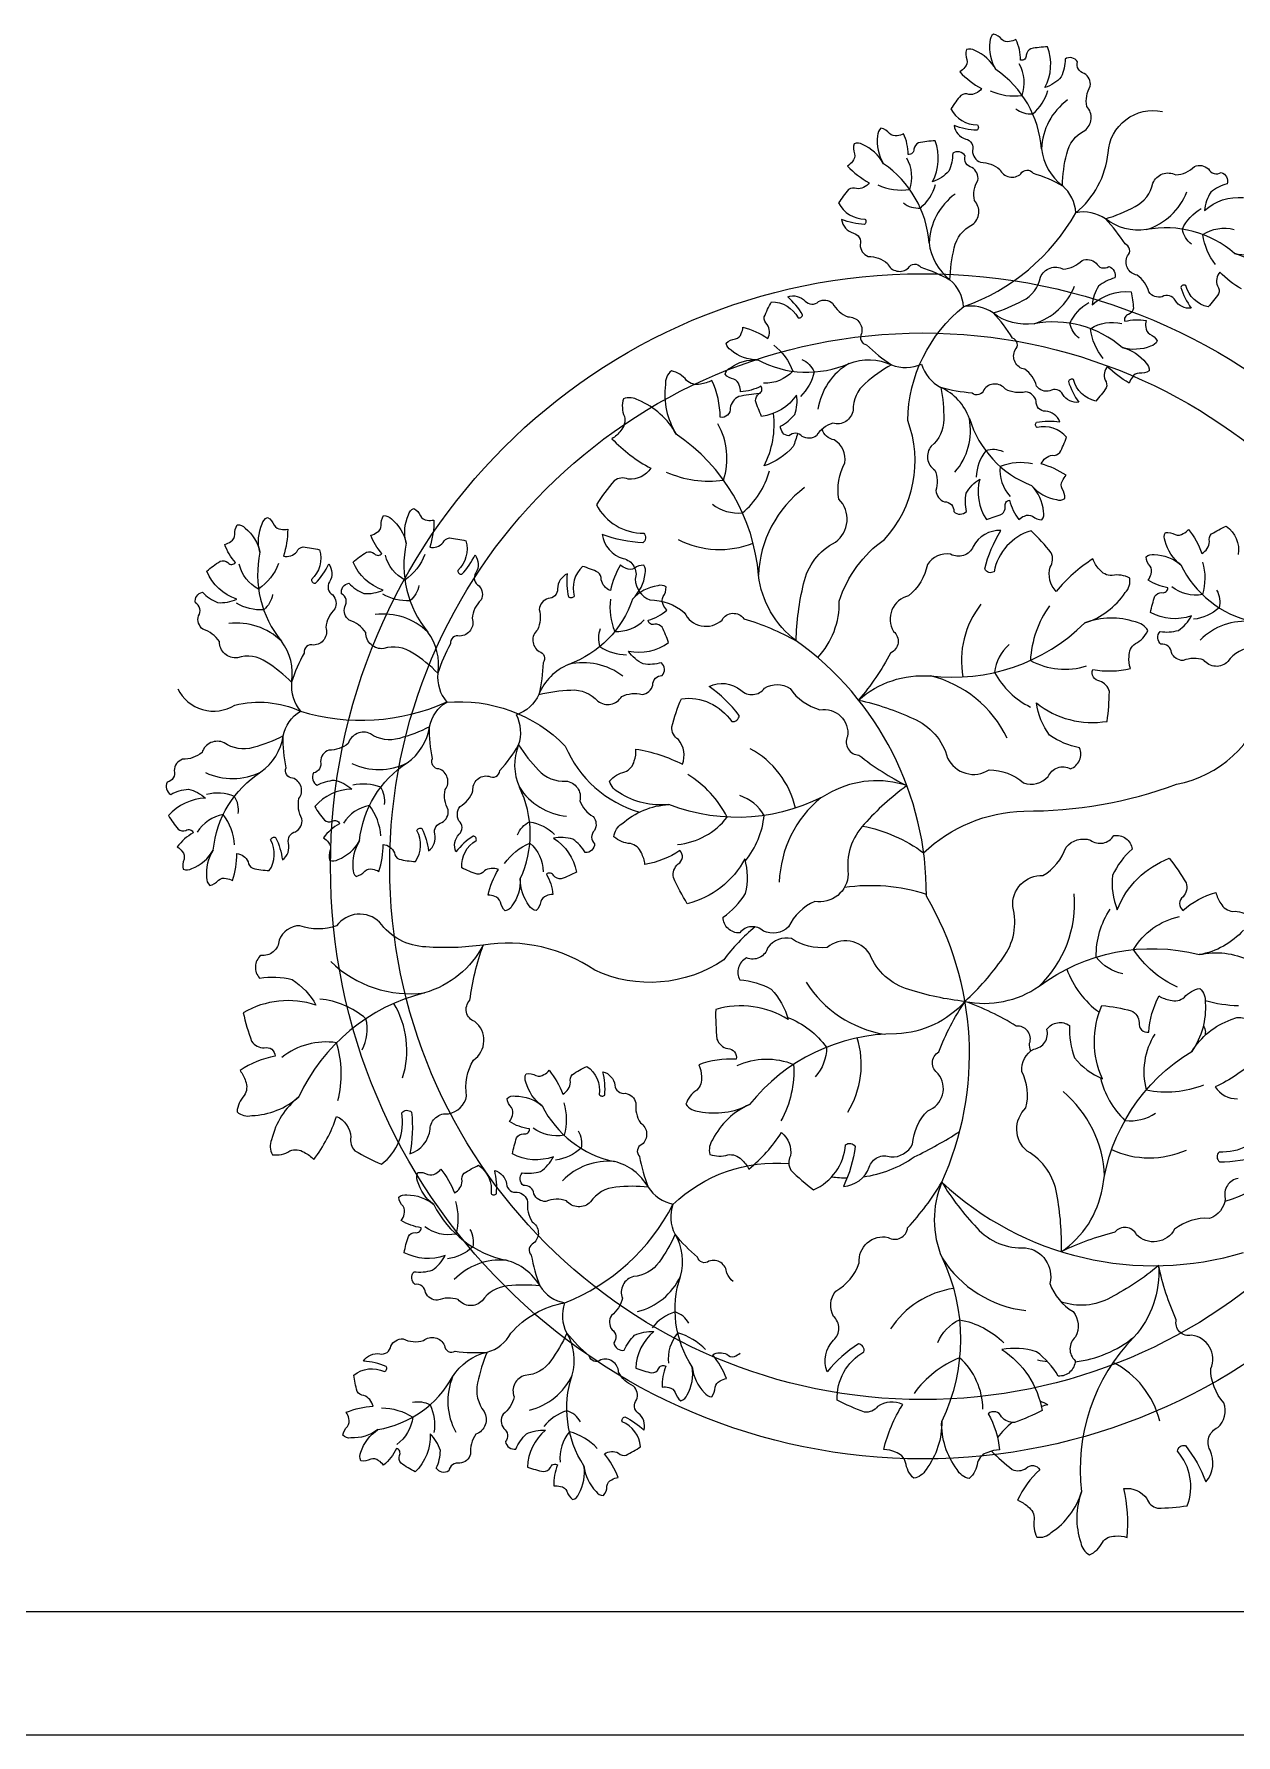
# Model space of a CAD drawing. Header units: millimetres. Extents: x 290.7 to 367.8, y 729.2 to 750.9.
# Drawn here: x 328.457 to 328.944, y 742.797 to 743.486 of the extents above; entities that cross this region are included whole.
import ezdxf

# ---------------------------------------------------------------- set-up
doc = ezdxf.new("R2010")
doc.units = ezdxf.units.MM
doc.layers.add('VEGET', color=64, linetype='Continuous')
doc.layers.add('VEGET-I', color=62, linetype='Continuous')

# ---------------------------------------------------------------- blocks, each defined once
blk = doc.blocks.new('VEGET-06')
at = {"layer": 'VEGET'}
for points in [[(0.02247, 0.3048, -0.080473), (0.01283, 0.30686, 0.299055), (0.0178, 0.30113, -0.444536), (0.02059, 0.29624, 0.302847), (0.02401, 0.29132, -0.177588), (0.03214, 0.28831, 0.507771), (0.04105, 0.28647, -0.55411), (0.04619, 0.28675, -0.053606), (0.05854, 0.28145, -0.053038), (0.06037, 0.29491, -0.229968), (0.06799, 0.30471, 0.453009), (0.06884, 0.31486, -0.177588), (0.07032, 0.32341, 0.302847), (0.06778, 0.32884, -0.444536), (0.06496, 0.33371, 0.420063), (0.05969, 0.33488, -0.102766), (0.05807, 0.32733, -0.124976), (0.0512, 0.32281, 0.21297), (0.0523, 0.34006, 0.034334), (0.0453, 0.33924, 0.263361), (0.04329, 0.33654, -0.496173), (0.04092, 0.33438, 0.105189), (0.03897, 0.34309, -0.101835), (0.03626, 0.34225, -0.254881), (0.03298, 0.34313, 0.174488), (0.02943, 0.34543, 0.236152), (0.02798, 0.34216, 0.172046), (0.03049, 0.33043, 0.172046), (0.0216, 0.33849, 0.236152), (0.01805, 0.33888, 0.174488), (0.01826, 0.33465, -0.254881), (0.01737, 0.33138, -0.101835), (0.01528, 0.32945, 0.081157), (0.02445, 0.32241, -0.26839), (0.01907, 0.3199, 0.263361), (0.01573, 0.31952, 0.034334), (0.01151, 0.31388, 0.28167), (0.02268, 0.30709, -0.447648)], [(-0.02496, 0.26509, -0.080473), (-0.0346, 0.26715, 0.299055), (-0.02963, 0.26142, -0.444536), (-0.02684, 0.25654, 0.302847), (-0.02341, 0.25161, -0.177588), (-0.01528, 0.2486, 0.507771), (-0.00638, 0.24676, -0.55411), (-0.00123, 0.24704, -0.053606), (0.01112, 0.24175, -0.053038), (0.01294, 0.25521, -0.229968), (0.02056, 0.265, 0.453009), (0.02141, 0.27516, -0.177588), (0.02289, 0.2837, 0.302847), (0.02036, 0.28914, -0.444536), (0.01753, 0.294, 0.420063), (0.01226, 0.29517, -0.102766), (0.01065, 0.28762, -0.124976), (0.00377, 0.2831, 0.21297), (0.00487, 0.30035, 0.034334), (-0.00212, 0.29954, 0.263361), (-0.00414, 0.29684, -0.496173), (-0.00651, 0.29467, 0.105189), (-0.00845, 0.30338, -0.101835), (-0.01117, 0.30254, -0.254881), (-0.01444, 0.30342, 0.174488), (-0.018, 0.30572, 0.236152), (-0.01944, 0.30245, 0.172046), (-0.01694, 0.29073, 0.172046), (-0.02582, 0.29878, 0.236152), (-0.02938, 0.29917, 0.174488), (-0.02917, 0.29494, -0.254881), (-0.03006, 0.29167, -0.101835), (-0.03215, 0.28974, 0.081157), (-0.02297, 0.2827, -0.26839), (-0.02835, 0.2802, 0.263361), (-0.0317, 0.27981, 0.034334), (-0.03591, 0.27417, 0.28167), (-0.02475, 0.26738, -0.447648)], [(0.06108, 0.19885, 0.080473), (0.06553, 0.19006, -0.299055), (0.05872, 0.19339, 0.444536), (0.05329, 0.19484, -0.302847), (0.04765, 0.19689, 0.177588), (0.04266, 0.20399, -0.507771), (0.03861, 0.21213, 0.55411), (0.03757, 0.21717, 0.053606), (0.02929, 0.22776, 0.053038), (0.04183, 0.23296, 0.229968), (0.04935, 0.24283, -0.453009), (0.05895, 0.24625, 0.177588), (0.06684, 0.24986, -0.302847), (0.07274, 0.2488, 0.444536), (0.07817, 0.24731, -0.420063), (0.08065, 0.24252, 0.102766), (0.07376, 0.23903, 0.124976), (0.07115, 0.23123, -0.21297), (0.08754, 0.2367, -0.034334), (0.08854, 0.22973, -0.263361), (0.08645, 0.22709, 0.496173), (0.08496, 0.22425, -0.105189), (0.09388, 0.22459, 0.101835), (0.09376, 0.22175, 0.254881), (0.09545, 0.21881, -0.174488), (0.09858, 0.21596, -0.236152), (0.09579, 0.21373, -0.172046), (0.08381, 0.21315, -0.172046), (0.09387, 0.20662, -0.236152), (0.09516, 0.20329, -0.174488), (0.09101, 0.2024, 0.254881), (0.08808, 0.20071, 0.101835), (0.08675, 0.1982, -0.081157), (0.0776, 0.20527, 0.26839), (0.07655, 0.19943, -0.263361), (0.07703, 0.1961, -0.034334), (0.07266, 0.19058, -0.28167), (0.06324, 0.19964, 0.447648)], [(-0.05107, 0.22694, 0.080473), (-0.05738, 0.23451, -0.299055), (-0.04999, 0.23279, 0.444536), (-0.04437, 0.23259, -0.302847), (-0.03842, 0.23186, 0.177588), (-0.03197, 0.22606, -0.507771), (-0.02619, 0.21904, 0.55411), (-0.02405, 0.21436, 0.053606), (-0.01361, 0.2059, 0.053038), (-0.02466, 0.19801, 0.229968), (-0.02978, 0.18671, -0.453009), (-0.03837, 0.18122, 0.177588), (-0.04525, 0.17593, -0.302847), (-0.05124, 0.17565, 0.444536), (-0.05686, 0.17588, -0.420063), (-0.06035, 0.18, 0.102766), (-0.05442, 0.18494, 0.124976), (-0.05362, 0.19313, -0.21297), (-0.06837, 0.18412, -0.034334), (-0.07091, 0.19069, -0.263361), (-0.06946, 0.19373, 0.496173), (-0.06865, 0.19684, -0.105189), (-0.07726, 0.1945, 0.101835), (-0.07779, 0.1973, 0.254881), (-0.08009, 0.19979, -0.174488), (-0.08378, 0.20186, -0.236152), (-0.08156, 0.20466, -0.172046), (-0.07002, 0.20791, -0.172046), (-0.08128, 0.21202, -0.236152), (-0.08328, 0.21498, -0.174488), (-0.07944, 0.21677, 0.254881), (-0.07696, 0.21908, 0.101835), (-0.07623, 0.22182, -0.081157), (-0.06573, 0.21698, 0.26839), (-0.06601, 0.22291, -0.263361), (-0.06723, 0.22605, -0.034334), (-0.0642, 0.23241, -0.28167), (-0.053, 0.22569, 0.447648)], [(0.04763, 0.18167, -0.080473), (0.05748, 0.18182, 0.299055), (0.05136, 0.18629, -0.444536), (0.04754, 0.19043, 0.302847), (0.0431, 0.19446, -0.177588), (0.0345, 0.19557, 0.507771), (0.02541, 0.19537, -0.55411), (0.02046, 0.19394, -0.053606), (0.00724, 0.19633, -0.053038), (0.00847, 0.18281, -0.229968), (0.00324, 0.17156, 0.453009), (0.00469, 0.16147, -0.177588), (0.00517, 0.15281, 0.302847), (0.00886, 0.14808, -0.444536), (0.0127, 0.14397, 0.420063), (0.0181, 0.14401, -0.102766), (0.01798, 0.15173, -0.124976), (0.02367, 0.15768, 0.21297), (0.02646, 0.14062, 0.034334), (0.03309, 0.14298, 0.263361), (0.03445, 0.14606, -0.496173), (0.03628, 0.1487, 0.105189), (0.04013, 0.14065, -0.101835), (0.04259, 0.14208, -0.254881), (0.04597, 0.14196, 0.174488), (0.04995, 0.14051, 0.236152), (0.05063, 0.14402, 0.172046), (0.04556, 0.15489, 0.172046), (0.05602, 0.14903, 0.236152), (0.05957, 0.14945, 0.174488), (0.05843, 0.15352, -0.254881), (0.05856, 0.15691, -0.101835), (0.06016, 0.15926, 0.081157), (0.04964, 0.16406, -0.26839), (0.05432, 0.16771, 0.263361), (0.05749, 0.16884, 0.034334), (0.06034, 0.17528, 0.28167), (0.04794, 0.17939, -0.447648)], [(-0.19489, 0.11754, 0.080473), (-0.18931, 0.12567, -0.299055), (-0.18897, 0.11809, 0.444536), (-0.18763, 0.11263, -0.302847), (-0.18673, 0.1067, 0.177588), (-0.19056, 0.09892, -0.507771), (-0.19575, 0.09145, 0.55411), (-0.19968, 0.08812, 0.053606), (-0.20499, 0.07578, 0.053038), (-0.21558, 0.08428, 0.229968), (-0.22785, 0.08615, -0.453009), (-0.23546, 0.09293, 0.177588), (-0.24241, 0.09811, -0.302847), (-0.24431, 0.1038, 0.444536), (-0.24561, 0.10927, -0.420063), (-0.24259, 0.11375, 0.102766), (-0.23623, 0.10939, 0.124976), (-0.22813, 0.11084, -0.21297), (-0.2408, 0.12259, -0.034334), (-0.23516, 0.12681, -0.263361), (-0.23184, 0.12624, 0.496173), (-0.22863, 0.12631, -0.105189), (-0.23322, 0.13396, 0.101835), (-0.23067, 0.13522, 0.254881), (-0.22889, 0.13811, -0.174488), (-0.2279, 0.14223, -0.236152), (-0.2246, 0.14085, -0.172046), (-0.21835, 0.13062, -0.172046), (-0.21745, 0.14258, -0.236152), (-0.21514, 0.14531, -0.174488), (-0.21238, 0.1421, 0.254881), (-0.20948, 0.14034, 0.101835), (-0.20664, 0.14038, -0.081157), (-0.20845, 0.12895, 0.26839), (-0.20282, 0.13084, -0.263361), (-0.20013, 0.13286, -0.034334), (-0.19319, 0.13167, -0.28167), (-0.19662, 0.11906, 0.447648)], [(-0.25663, 0.11371, 0.080473), (-0.25105, 0.12184, -0.299055), (-0.25071, 0.11426, 0.444536), (-0.24937, 0.1088, -0.302847), (-0.24847, 0.10287, 0.177588), (-0.25229, 0.09508, -0.507771), (-0.25749, 0.08762, 0.55411), (-0.26141, 0.08429, 0.053606), (-0.26673, 0.07194, 0.053038), (-0.27732, 0.08045, 0.229968), (-0.28958, 0.08231, -0.453009), (-0.29719, 0.08909, 0.177588), (-0.30414, 0.09428, -0.302847), (-0.30604, 0.09996, 0.444536), (-0.30734, 0.10544, -0.420063), (-0.30433, 0.10992, 0.102766), (-0.29796, 0.10555, 0.124976), (-0.28986, 0.107, -0.21297), (-0.30253, 0.11876, -0.034334), (-0.29689, 0.12298, -0.263361), (-0.29358, 0.12241, 0.496173), (-0.29037, 0.12247, -0.105189), (-0.29495, 0.13013, 0.101835), (-0.2924, 0.13139, 0.254881), (-0.29063, 0.13428, -0.174488), (-0.28964, 0.13839, -0.236152), (-0.28634, 0.13702, -0.172046), (-0.28008, 0.12679, -0.172046), (-0.27918, 0.13874, -0.236152), (-0.27687, 0.14147, -0.174488), (-0.27411, 0.13826, 0.254881), (-0.27121, 0.1365, 0.101835), (-0.26837, 0.13654, -0.081157), (-0.27018, 0.12512, 0.26839), (-0.26456, 0.127, -0.263361), (-0.26186, 0.12902, -0.034334), (-0.25492, 0.12783, -0.28167), (-0.25835, 0.11523, 0.447648)], [(0.02576, 0.11974, -0.080473), (0.03264, 0.13594, 0.299055), (0.02091, 0.12917, -0.444536), (0.01139, 0.12595, 0.302847), (0.0016, 0.12162, -0.177588), (-0.00645, 0.10838, 0.507771), (-0.0127, 0.0934, -0.55411), (-0.01395, 0.08429, -0.053606), (-0.02743, 0.06444, -0.053038), (-0.00446, 0.05666, -0.229968), (0.01012, 0.03997, 0.453009), (0.02763, 0.03502, -0.177588), (0.04211, 0.02953, 0.302847), (0.0525, 0.03213, -0.444536), (0.06199, 0.03542, 0.420063), (0.06583, 0.04427, -0.102766), (0.05315, 0.04966, -0.124976), (0.04756, 0.06325, 0.21297), (0.07742, 0.05546, 0.034334), (0.07837, 0.068, 0.263361), (0.07433, 0.07244, -0.496173), (0.07134, 0.07734, 0.105189), (0.08727, 0.07779, -0.101835), (0.08672, 0.08283, -0.254881), (0.08937, 0.08828, 0.174488), (0.09461, 0.09372, 0.236152), (0.08937, 0.09737, 0.172046), (0.06797, 0.09697, 0.172046), (0.0851, 0.1098, 0.236152), (0.087, 0.1159, 0.174488), (0.07952, 0.11698, -0.254881), (0.07408, 0.11965, -0.101835), (0.07142, 0.12396, 0.081157), (0.05595, 0.11027, -0.26839), (0.05339, 0.12055, 0.263361), (0.05385, 0.12655, 0.034334), (0.04539, 0.13586, 0.28167), (0.0297, 0.11859, -0.447648)], [(-0.14969, 0.10784, -0.080473), (-0.15032, 0.11767, 0.299055), (-0.15449, 0.11134, -0.444536), (-0.15844, 0.10733, 0.302847), (-0.16225, 0.1027, -0.177588), (-0.16294, 0.09405, 0.507771), (-0.1623, 0.08498, -0.55411), (-0.16063, 0.08011, -0.053606), (-0.16238, 0.06679, -0.053038), (-0.14893, 0.06867, -0.229968), (-0.13744, 0.06399, 0.453009), (-0.12743, 0.06593, -0.177588), (-0.11881, 0.06682, 0.302847), (-0.11426, 0.07074, -0.444536), (-0.11035, 0.07477, 0.420063), (-0.11065, 0.08017, -0.102766), (-0.11835, 0.07967, -0.124976), (-0.12457, 0.08507, 0.21297), (-0.10767, 0.08868, 0.034334), (-0.11035, 0.09519, 0.263361), (-0.11349, 0.0964, -0.496173), (-0.11621, 0.0981, 0.105189), (-0.10836, 0.10233, -0.101835), (-0.1099, 0.10472, -0.254881), (-0.10995, 0.10811, 0.174488), (-0.1087, 0.11215, 0.236152), (-0.11224, 0.11266, 0.172046), (-0.12284, 0.10707, 0.172046), (-0.1175, 0.1178, 0.236152), (-0.11809, 0.12133, 0.174488), (-0.1221, 0.11998, -0.254881), (-0.12549, 0.11995, -0.101835), (-0.12791, 0.12144, 0.081157), (-0.1322, 0.1107, -0.26839), (-0.13607, 0.1152, 0.263361), (-0.13735, 0.11831, 0.034334), (-0.14392, 0.12084, 0.28167), (-0.14743, 0.10826, -0.447648)], [(-0.12734, 0.01222, -0.172046), (-0.10753, 0.02034, -0.172046), (-0.12835, 0.02532, -0.236152), (-0.13251, 0.03017, -0.174488), (-0.12607, 0.03412, 0.254881), (-0.12214, 0.03873, 0.101835), (-0.12141, 0.04375, -0.081157), (-0.10178, 0.03732, 0.26839), (-0.1035, 0.04778, -0.263361), (-0.1063, 0.0531, -0.034334), (-0.10224, 0.065, -0.28167), (-0.08098, 0.05538, 0.447648), (-0.07782, 0.05799, 0.080473), (-0.09057, 0.07013, -0.299055), (-0.07711, 0.06858, 0.444536), (-0.0671, 0.06939, -0.302847), (-0.05639, 0.0693, 0.177588), (-0.04375, 0.06035, -0.507771), (-0.03207, 0.04907, 0.55411), (-0.0273, 0.04121, 0.053606), (-0.00705, 0.02834, 0.053038), (-0.02505, 0.01208, 0.229968), (-0.03181, -0.00902, -0.453009), (-0.04592, -0.02051, 0.177588), (-0.05703, -0.0313, -0.302847), (-0.0676, -0.03304, 0.444536), (-0.07762, -0.03378, -0.420063), (-0.08466, -0.02719, 0.102766), (-0.07516, -0.0172, 0.124976), (-0.07542, -0.00251, -0.21297), (-0.09973, -0.02151, -0.034334), (-0.10558, -0.01038, -0.263361), (-0.10363, -0.00469, 0.496173), (-0.10284, 0.00098, -0.105189), (-0.11764, -0.00492, 0.101835), (-0.11913, -0.00007, 0.254881), (-0.12373, 0.00387, -0.174488), (-0.1307, 0.00679, -0.236152)], [(-0.21172, 0.01027, -0.080473), (-0.20889, 0.00083, 0.299055), (-0.20625, 0.00794, -0.444536), (-0.2033, 0.01273, 0.302847), (-0.20063, 0.01809, -0.177588), (-0.20189, 0.02667, 0.507771), (-0.20455, 0.03537, -0.55411), (-0.20726, 0.03974, -0.053606), (-0.20855, 0.05312, -0.053038), (-0.22123, 0.04827, -0.229968), (-0.23348, 0.05025, 0.453009), (-0.2428, 0.04612, -0.177588), (-0.251, 0.04332, 0.302847), (-0.25455, 0.03848, -0.444536), (-0.25747, 0.03367, 0.420063), (-0.25596, 0.02848, -0.102766), (-0.24857, 0.03069, -0.124976), (-0.2413, 0.02683, 0.21297), (-0.25696, 0.01952, 0.034334), (-0.25289, 0.01377, 0.263361), (-0.24956, 0.0133, -0.496173), (-0.24652, 0.01226, 0.105189), (-0.25323, 0.00637, -0.101835), (-0.25119, 0.00439, -0.254881), (-0.25038, 0.0011, 0.174488), (-0.2507, -0.00312, 0.236152), (-0.24713, -0.00282, 0.172046), (-0.23805, 0.005, 0.172046), (-0.24085, -0.00666, 0.236152), (-0.23949, -0.00996, 0.174488), (-0.23588, -0.00775, -0.254881), (-0.23258, -0.00696, -0.101835), (-0.22989, -0.00787, 0.081157), (-0.22812, 0.00356, -0.26839), (-0.22333, 0.00004, 0.263361), (-0.22139, -0.00271, 0.034334), (-0.21442, -0.0037, 0.28167), (-0.21382, 0.00935, -0.447648)], [(-0.27345, 0.00643, -0.080473), (-0.27063, -0.00301, 0.299055), (-0.26798, 0.0041, -0.444536), (-0.26504, 0.00889, 0.302847), (-0.26236, 0.01426, -0.177588), (-0.26362, 0.02284, 0.507771), (-0.26628, 0.03154, -0.55411), (-0.269, 0.03591, -0.053606), (-0.27028, 0.04929, -0.053038), (-0.28296, 0.04443, -0.229968), (-0.29521, 0.04642, 0.453009), (-0.30453, 0.04229, -0.177588), (-0.31274, 0.03948, 0.302847), (-0.31629, 0.03465, -0.444536), (-0.3192, 0.02984, 0.420063), (-0.3177, 0.02465, -0.102766), (-0.3103, 0.02686, -0.124976), (-0.30304, 0.023, 0.21297), (-0.31869, 0.01568, 0.034334), (-0.31462, 0.00994, 0.263361), (-0.31129, 0.00947, -0.496173), (-0.30825, 0.00842, 0.105189), (-0.31496, 0.00254, -0.101835), (-0.31292, 0.00056, -0.254881), (-0.31212, -0.00274, 0.174488), (-0.31243, -0.00696, 0.236152), (-0.30887, -0.00666, 0.172046), (-0.29978, 0.00117, 0.172046), (-0.30258, -0.01049, 0.236152), (-0.30122, -0.0138, 0.174488), (-0.29761, -0.01159, -0.254881), (-0.29432, -0.0108, -0.101835), (-0.29162, -0.01171, 0.081157), (-0.28985, -0.00028, -0.26839), (-0.28507, -0.00379, 0.263361), (-0.28312, -0.00654, 0.034334), (-0.27615, -0.00753, 0.28167), (-0.27556, 0.00552, -0.447648)], [(-0.19013, 0.00706, 0.080473), (-0.19739, 0.00039, -0.299055), (-0.19602, 0.00785, 0.444536), (-0.1961, 0.01348, -0.302847), (-0.19565, 0.01946, 0.177588), (-0.19018, 0.02619, -0.507771), (-0.18344, 0.0323, 0.55411), (-0.17887, 0.03466, 0.053606), (-0.17092, 0.0455, 0.053038), (-0.16251, 0.03484, 0.229968), (-0.15097, 0.03028, -0.453009), (-0.14508, 0.02196, 0.177588), (-0.13946, 0.01535, -0.302847), (-0.13889, 0.00938, 0.444536), (-0.13885, 0.00376, -0.420063), (-0.14279, 0.00007, 0.102766), (-0.14802, 0.00575, 0.124976), (-0.15623, 0.00615, -0.21297), (-0.14652, -0.00814, -0.034334), (-0.15296, -0.011, -0.263361), (-0.15607, -0.0097, 0.496173), (-0.15921, -0.00904, -0.105189), (-0.15646, -0.01753, 0.101835), (-0.15922, -0.01819, 0.254881), (-0.1616, -0.0206, -0.174488), (-0.16349, -0.02439, -0.236152), (-0.1664, -0.02231, -0.172046), (-0.1702, -0.01094, -0.172046), (-0.17376, -0.02239, -0.236152), (-0.17662, -0.02453, -0.174488), (-0.17859, -0.02079, 0.254881), (-0.18102, -0.01842, 0.101835), (-0.1838, -0.01782, -0.081157), (-0.17947, -0.0071, 0.26839), (-0.18538, -0.00767, -0.263361), (-0.18846, -0.00904, -0.034334), (-0.19495, -0.00632, -0.28167), (-0.18879, 0.0052, 0.447648)], [(-0.27479, -0.1274, 0.174488), (-0.26741, -0.12577, -0.254881), (-0.26138, -0.12636, -0.101835), (-0.25736, -0.12946, 0.081157), (-0.24772, -0.11119, -0.26839), (-0.24169, -0.11991, 0.263361), (-0.24001, -0.12568, 0.034334), (-0.22882, -0.13141, 0.28167), (-0.22022, -0.10972, -0.447648), (-0.21613, -0.10941, -0.080473), (-0.21686, -0.12699, 0.299055), (-0.20826, -0.11653, -0.444536), (-0.20049, -0.11015, 0.302847), (-0.19286, -0.10265, -0.177588), (-0.18999, -0.08743, 0.507771), (-0.18942, -0.0712, -0.55411), (-0.19146, -0.06224, -0.053606), (-0.18584, -0.03891, -0.053038), (-0.21008, -0.03972, -0.229968), (-0.2296, -0.02925, 0.453009), (-0.24774, -0.03079, -0.177588), (-0.26322, -0.03075, 0.302847), (-0.27203, -0.03684, -0.444536), (-0.27974, -0.04327, 0.420063), (-0.28023, -0.05291, -0.102766), (-0.26646, -0.05348, -0.124976), (-0.25644, -0.06423, 0.21297), (-0.28713, -0.06746, 0.034334), (-0.2836, -0.07953, 0.263361), (-0.27825, -0.08227, -0.496173), (-0.27373, -0.0858, 0.105189), (-0.28847, -0.09183, -0.101835), (-0.28618, -0.09636, -0.254881), (-0.28674, -0.10239, 0.174488), (-0.28973, -0.10933, 0.236152), (-0.28354, -0.1109, 0.172046), (-0.26365, -0.10298, 0.172046), (-0.27516, -0.12103, 0.236152)], [(-0.0947, -0.10911, 0.172046), (-0.07349, -0.1062, 0.172046), (-0.089, -0.12095, 0.236152), (-0.09017, -0.12723, 0.174488), (-0.08261, -0.12742, -0.254881), (-0.0769, -0.12943, -0.101835), (-0.07375, -0.13341, 0.081157), (-0.06, -0.118, -0.26839), (-0.05624, -0.12791, 0.263361), (-0.056, -0.13391, 0.034334), (-0.04651, -0.14217, 0.28167), (-0.03295, -0.12318, -0.447648), (-0.0289, -0.12386, -0.080473), (-0.03384, -0.14075, 0.299055), (-0.02297, -0.13266, -0.444536), (-0.01391, -0.12834, 0.302847), (-0.00469, -0.12289, -0.177588), (0.00175, -0.1088, 0.507771), (0.0062, -0.09319, -0.55411), (0.00638, -0.08399, -0.053606), (0.01744, -0.0627, -0.053038), (-0.00629, -0.05767, -0.229968), (-0.02272, -0.04281, 0.453009), (-0.04069, -0.03995, -0.177588), (-0.05572, -0.03619, 0.302847), (-0.06573, -0.03999, -0.444536), (-0.07477, -0.04437, 0.420063), (-0.07755, -0.05361, -0.102766), (-0.06432, -0.05748, -0.124976), (-0.05718, -0.07032, 0.21297), (-0.08774, -0.06608, 0.034334), (-0.08722, -0.07864, 0.263361), (-0.08268, -0.08259, -0.496173), (-0.07914, -0.0871, 0.105189), (-0.09491, -0.08941, -0.101835), (-0.09377, -0.09436, -0.254881), (-0.09576, -0.10008, 0.174488), (-0.10033, -0.1061, 0.236152)], [(-0.13457, -0.10219, 0.080473), (-0.13532, -0.09236, -0.299055), (-0.13031, -0.09805, 0.444536), (-0.12584, -0.10147, -0.302847), (-0.12142, -0.10552, 0.177588), (-0.11952, -0.11398, -0.507771), (-0.11889, -0.12306, 0.55411), (-0.11986, -0.12811, 0.053606), (-0.11626, -0.14106, 0.053038), (-0.12985, -0.14107, 0.229968), (-0.14057, -0.14731, -0.453009), (-0.15075, -0.14679, 0.177588), (-0.15942, -0.14711, -0.302847), (-0.16446, -0.14387, 0.444536), (-0.16891, -0.14042, -0.420063), (-0.16936, -0.13504, 0.102766), (-0.16167, -0.13445, 0.124976), (-0.15626, -0.12825, -0.21297), (-0.1735, -0.12703, -0.034334), (-0.17176, -0.1202, -0.263361), (-0.16882, -0.11857, 0.496173), (-0.16636, -0.11651, -0.105189), (-0.17473, -0.11341, 0.101835), (-0.17353, -0.11084, 0.254881), (-0.17396, -0.10747, -0.174488), (-0.17576, -0.10364, -0.236152), (-0.17233, -0.10265, -0.172046), (-0.16104, -0.1067, -0.172046), (-0.16784, -0.09682, -0.236152), (-0.16775, -0.09324, -0.174488), (-0.16359, -0.09401, 0.254881), (-0.16022, -0.09357, 0.101835), (-0.15804, -0.09176, -0.081157), (-0.15229, -0.1018, 0.26839), (-0.14908, -0.0968, -0.263361), (-0.14825, -0.09354, -0.034334), (-0.1421, -0.09011, -0.28167), (-0.13687, -0.10209, 0.447648)], [(-0.18027, -0.14387, 0.080473), (-0.18102, -0.13404, -0.299055), (-0.17601, -0.13973, 0.444536), (-0.17154, -0.14315, -0.302847), (-0.16712, -0.1472, 0.177588), (-0.16522, -0.15567, -0.507771), (-0.16459, -0.16474, 0.55411), (-0.16556, -0.16979, 0.053606), (-0.16196, -0.18274, 0.053038), (-0.17555, -0.18275, 0.229968), (-0.18627, -0.18899, -0.453009), (-0.19645, -0.18848, 0.177588), (-0.20512, -0.18879, -0.302847), (-0.21016, -0.18555, 0.444536), (-0.21461, -0.1821, -0.420063), (-0.21506, -0.17672, 0.102766), (-0.20737, -0.17613, 0.124976), (-0.20196, -0.16993, -0.21297), (-0.2192, -0.16871, -0.034334), (-0.21746, -0.16189, -0.263361), (-0.21452, -0.16025, 0.496173), (-0.21206, -0.15819, -0.105189), (-0.22043, -0.1551, 0.101835), (-0.21923, -0.15252, 0.254881), (-0.21966, -0.14915, -0.174488), (-0.22146, -0.14533, -0.236152), (-0.21803, -0.14433, -0.172046), (-0.20674, -0.14838, -0.172046), (-0.21354, -0.1385, -0.236152), (-0.21345, -0.13493, -0.174488), (-0.20929, -0.1357, 0.254881), (-0.20592, -0.13525, 0.101835), (-0.20374, -0.13344, -0.081157), (-0.19799, -0.14348, 0.26839), (-0.19478, -0.13848, -0.263361), (-0.19395, -0.13522, -0.034334), (-0.1878, -0.1318, -0.28167), (-0.18257, -0.14377, 0.447648)], [(-0.00417, -0.26391, -0.174488), (-0.0076, -0.25717, 0.254881), (-0.01187, -0.25289, 0.101835), (-0.01682, -0.25176, -0.081157), (-0.00884, -0.23271, 0.26839), (-0.0194, -0.23359, -0.263361), (-0.02493, -0.23596, -0.034334), (-0.03647, -0.23095, -0.28167), (-0.02518, -0.21053, 0.447648), (-0.02753, -0.20717, 0.080473), (-0.04065, -0.21891, -0.299055), (-0.03803, -0.20562, 0.444536), (-0.03804, -0.19557, -0.302847), (-0.03709, -0.18491, 0.177588), (-0.02716, -0.17302, -0.507771), (-0.01499, -0.16228, 0.55411), (-0.00677, -0.15816, 0.053606), (0.00768, -0.139, 0.053038), (0.02245, -0.15824, 0.229968), (0.04294, -0.16666, -0.453009), (0.05326, -0.18165, 0.177588), (0.06313, -0.19358, -0.302847), (0.06402, -0.20425, 0.444536), (0.06396, -0.2143, -0.420063), (0.05683, -0.22079, 0.102766), (0.04763, -0.21052, 0.124976), (0.03297, -0.20961, -0.21297), (0.04997, -0.23536, -0.034334), (0.0384, -0.24031, -0.263361), (0.03289, -0.23791, 0.496173), (0.02729, -0.23666, -0.105189), (0.032, -0.25189, 0.101835), (0.02705, -0.25299, 0.254881), (0.02275, -0.25725, -0.174488), (0.01928, -0.26397, -0.236152), (0.01414, -0.26018, -0.172046), (0.00762, -0.23979, -0.172046), (0.001, -0.26015, -0.236152)], [(-0.22677, -0.21669, 0.080473), (-0.23638, -0.2145, -0.299055), (-0.22946, -0.21139, 0.444536), (-0.22487, -0.20813, -0.302847), (-0.2197, -0.20511, 0.177588), (-0.21105, -0.2058, -0.507771), (-0.2022, -0.20787, 0.55411), (-0.19765, -0.21029, 0.053606), (-0.18422, -0.21068, 0.053038), (-0.18822, -0.22366, 0.229968), (-0.18543, -0.23575, -0.453009), (-0.18893, -0.24533, 0.177588), (-0.19118, -0.2537, -0.302847), (-0.19577, -0.25756, 0.444536), (-0.20038, -0.26079, -0.420063), (-0.20565, -0.25963, 0.102766), (-0.20394, -0.25211, 0.124976), (-0.20828, -0.24511, -0.21297), (-0.21453, -0.26122, -0.034334), (-0.22054, -0.25754, -0.263361), (-0.22123, -0.25425, 0.496173), (-0.22247, -0.25129, -0.105189), (-0.2279, -0.25837, 0.101835), (-0.23001, -0.25647, 0.254881), (-0.23335, -0.25588, -0.174488), (-0.23754, -0.25648, -0.236152), (-0.23748, -0.2529, -0.172046), (-0.23027, -0.24332, -0.172046), (-0.24172, -0.24689, -0.236152), (-0.24511, -0.24575, -0.174488), (-0.24314, -0.242, 0.254881), (-0.24257, -0.23866, 0.101835), (-0.24366, -0.23603, -0.081157), (-0.23237, -0.2335, 0.26839), (-0.2362, -0.22896, -0.263361), (-0.23907, -0.22721, -0.034334), (-0.24052, -0.22032, -0.28167), (-0.22754, -0.21886, 0.447648)], [(-0.12614, -0.238, -0.080473), (-0.11802, -0.24359, 0.299055), (-0.12042, -0.2364, -0.444536), (-0.12113, -0.23081, 0.302847), (-0.12241, -0.22496, -0.177588), (-0.12877, -0.21906, 0.507771), (-0.13629, -0.21395, -0.55411), (-0.14115, -0.21225, -0.053606), (-0.15053, -0.20263, -0.053038), (-0.15737, -0.21436, -0.229968), (-0.16816, -0.22049, 0.453009), (-0.17283, -0.22955, -0.177588), (-0.17747, -0.23688, 0.302847), (-0.17721, -0.24287, -0.444536), (-0.17646, -0.24844, 0.420063), (-0.17204, -0.25154, -0.102766), (-0.16766, -0.24519, -0.124976), (-0.15958, -0.24364, 0.21297), (-0.16719, -0.25915, 0.034334), (-0.16042, -0.26108, 0.263361), (-0.15753, -0.25936, -0.496173), (-0.15451, -0.25827, 0.105189), (-0.15605, -0.26706, -0.101835), (-0.15322, -0.26732, -0.254881), (-0.15052, -0.26938, 0.174488), (-0.14812, -0.27287, 0.236152), (-0.14553, -0.2704, 0.172046), (-0.14336, -0.25861, 0.172046), (-0.13824, -0.26945, 0.236152), (-0.1351, -0.27118, 0.174488), (-0.13367, -0.26719, -0.254881), (-0.1316, -0.26451, -0.101835), (-0.12893, -0.26353, 0.081157), (-0.13472, -0.25351, -0.26839), (-0.12879, -0.25325, 0.263361), (-0.12555, -0.25418, 0.034334), (-0.11949, -0.25058, 0.28167), (-0.12721, -0.24004, -0.447648)]]:
    blk.add_lwpolyline(points, format="xyb", close=True, dxfattribs=at)
for points in [[(0.14321, 0.25344, -0.172046), (0.13124, 0.25286, -0.172046), (0.14129, 0.24633, -0.236152)], [(0.13418, 0.2379, -0.081157), (0.12502, 0.24498, 0.26839), (0.12397, 0.23913, -0.263361), (0.12446, 0.2358, -0.034334), (0.12008, 0.23028, -0.28167), (0.11067, 0.23934, 0.447648), (0.10851, 0.23856, 0.080473), (0.11296, 0.22976, -0.299055), (0.10615, 0.2331, 0.444536), (0.10071, 0.23455, -0.302847), (0.09508, 0.2366, 0.177588), (0.09009, 0.24369, -0.507771), (0.08603, 0.25183, 0.55411), (0.08499, 0.25688, 0.053606), (0.07671, 0.26746, 0.053038), (0.08926, 0.27267, 0.229968), (0.09678, 0.28254, -0.453009), (0.10638, 0.28596, 0.177588), (0.11427, 0.28957, -0.302847), (0.12017, 0.28851, 0.444536), (0.12559, 0.28702, -0.420063), (0.12807, 0.28223, 0.102766), (0.12119, 0.27874, 0.124976), (0.11857, 0.27093, -0.21297), (0.13496, 0.27641, -0.034334)], [(-0.06947, 0.19372, 0.023593), (-0.07803, 0.19249, 0.263361), (-0.08159, 0.18765, -0.496173), (-0.08581, 0.18376, 0.105189), (-0.08937, 0.19929, -0.101835), (-0.09421, 0.19777, -0.254881), (-0.10007, 0.19929, 0.174488), (-0.10644, 0.20337, 0.236152), (-0.10899, 0.19751, 0.172046), (-0.10439, 0.1766, 0.172046), (-0.12034, 0.19089, 0.236152), (-0.12669, 0.19155, 0.174488)], [(-0.12669, 0.19155, 0.174488), (-0.12628, 0.184, -0.254881), (-0.12783, 0.17815, -0.101835), (-0.13154, 0.17469, 0.081157), (-0.11508, 0.16221, -0.26839), (-0.12466, 0.15768, 0.263361), (-0.13063, 0.15695, 0.034334), (-0.1381, 0.14684, 0.28167), (-0.11809, 0.13484, -0.447648), (-0.11844, 0.13075, -0.080473), (-0.13567, 0.13432, 0.299055), (-0.12674, 0.12414, -0.444536), (-0.12171, 0.11544, 0.302847), (-0.11554, 0.10669, -0.177588), (-0.10099, 0.10139, 0.507771), (-0.08506, 0.0982, -0.55411), (-0.07589, 0.09877, -0.053606), (-0.05378, 0.08944, -0.053038), (-0.05065, 0.11349, -0.229968), (-0.03715, 0.13106, 0.453009), (-0.03574, 0.1492, -0.177588), (-0.03319, 0.16448, 0.302847), (-0.03778, 0.17416, -0.270667), (-0.04286, 0.17871, 0.420063)], [(-0.05324, 0.1769, -0.043254), (-0.0551, 0.17136, -0.124976), (-0.06733, 0.16321, 0.152188), (-0.0634, 0.18539, 0.034334)], [(0.1392, 0.08671, 0.229968), (0.12838, 0.08064, -0.453009), (0.11821, 0.08131, 0.177588), (0.10954, 0.08112, -0.302847), (0.10455, 0.08444, 0.444536), (0.10016, 0.08795, -0.420063), (0.09978, 0.09334, 0.102766), (0.10749, 0.09381, 0.124976), (0.11298, 0.09994, -0.21297), (0.09577, 0.10142, -0.034334), (0.09761, 0.10821, -0.263361), (0.10058, 0.1098, 0.496173), (0.10307, 0.11183, -0.105189), (0.09475, 0.11505, 0.101835), (0.09598, 0.11761, 0.254881), (0.09561, 0.12098, -0.174488), (0.09386, 0.12483, -0.236152), (0.09731, 0.12578, -0.172046), (0.10853, 0.12155, -0.172046), (0.10189, 0.13154, -0.236152), (0.10203, 0.13511, -0.174488), (0.10618, 0.13428, 0.254881), (0.10955, 0.13467, 0.101835), (0.11177, 0.13645, -0.081157), (0.11736, 0.12632, 0.26839), (0.12064, 0.13127, -0.263361), (0.12152, 0.13452, -0.034334), (0.12773, 0.13785, -0.28167), (0.13278, 0.1258, 0.447648)], [(0.04521, -0.08367, -0.083794), (0.04471, -0.08036, 0.55411), (0.03906, -0.07311, 0.053606), (0.01744, -0.0627, 0.053038), (0.03341, -0.04444, 0.229968), (0.03764, -0.0227, -0.453009), (0.05032, -0.00963, 0.177588), (0.06008, 0.00239, -0.302847), (0.07037, 0.00535, 0.444536), (0.08023, 0.00726, -0.420063), (0.088, 0.00154, 0.102766), (0.07974, -0.00949, 0.124976), (0.08172, -0.02405, -0.21297), (0.10364, -0.00232, -0.034334), (0.11075, -0.01269, -0.263361), (0.10948, -0.01857, 0.496173), (0.10936, -0.0243, -0.105189), (0.12336, -0.0167, 0.101835), (0.12542, -0.02134, 0.254881), (0.13044, -0.02472, -0.174488), (0.13771, -0.0268, -0.236152)], [(0.135, -0.03258, -0.172046), (0.11629, -0.04298, -0.172046), (0.13755, -0.04548, -0.236152)], [(0.13281, -0.0646, -0.055211), (0.11887, -0.06252, 0.26839)], [(0.14017, -0.08714, -0.081157), (0.12309, -0.09875, 0.26839), (0.13243, -0.10378, -0.263361)], [(0.14529, -0.11529, -0.28167), (0.12468, -0.12625, 0.447648), (0.12482, -0.13035, 0.080473), (0.14222, -0.12767, -0.299055)], [(0.13277, -0.13738, 0.444536), (0.1273, -0.1458, -0.302847), (0.12069, -0.15422, 0.177588), (0.10588, -0.15876, -0.507771), (0.08982, -0.16113, 0.55411), (0.08068, -0.1601, 0.053606), (0.05812, -0.16827, 0.053038), (0.05624, -0.14409, 0.229968), (0.04366, -0.12585, -0.453009), (0.04319, -0.10765, 0.177588), (0.04143, -0.09227, -0.302847), (0.04651, -0.08284, 0.444536), (0.05204, -0.07446, -0.420063), (0.06156, -0.07291, 0.102766), (0.06366, -0.08653, 0.124976), (0.07545, -0.0953, -0.21297), (0.07526, -0.06444, -0.034334), (0.08765, -0.06661, -0.263361), (0.09096, -0.07162, 0.496173), (0.09497, -0.07572, -0.105189), (0.09933, -0.0604, 0.101835), (0.10409, -0.06217, 0.254881), (0.11002, -0.06095, -0.174488), (0.11659, -0.05721, -0.236152), (0.11883, -0.06319, -0.172046), (0.11316, -0.08383, -0.172046), (0.12982, -0.07039, -0.236152), (0.1362, -0.07005, -0.174488)], [(0.11803, -0.07298, -0.116543), (0.11891, -0.07565, -0.004008), (0.11869, -0.0771, -0.28167)], [(-0.08042, -0.18088, -0.087899), (-0.08307, -0.17738, 0.507771), (-0.09059, -0.17227, -0.55411), (-0.09545, -0.17056, -0.053606), (-0.10483, -0.16094, -0.053038), (-0.11167, -0.17268, -0.229968), (-0.12246, -0.17881, 0.453009), (-0.12713, -0.18787, -0.177588), (-0.13177, -0.1952, 0.302847), (-0.13151, -0.20119, -0.444536), (-0.13076, -0.20676, 0.420063), (-0.12634, -0.20986, -0.102766), (-0.12196, -0.20351, -0.124976), (-0.11388, -0.20196, 0.21297), (-0.1215, -0.21747, 0.034334), (-0.11472, -0.2194, 0.263361), (-0.11183, -0.21768, -0.496173), (-0.10881, -0.21659, 0.105189), (-0.11035, -0.22538, -0.101835), (-0.10752, -0.22564, -0.254881), (-0.10482, -0.2277, 0.174488), (-0.10242, -0.23119, 0.236152), (-0.09984, -0.22872, 0.172046), (-0.09766, -0.21693, 0.172046), (-0.09254, -0.22777, 0.236152), (-0.0894, -0.22949, 0.174488), (-0.08797, -0.22551, -0.254881), (-0.0859, -0.22282, -0.101835), (-0.08323, -0.22184, 0.081157), (-0.08902, -0.21183, -0.26839), (-0.08309, -0.21157, 0.263361), (-0.07985, -0.21249, 0.013592), (-0.07739, -0.21117, 0.28167)], [(0.11044, -0.25008, -0.080473), (0.11907, -0.26542, 0.299055), (0.12088, -0.252, -0.444536), (0.12413, -0.2425, 0.302847), (0.12669, -0.2321, -0.177588), (0.12113, -0.21764, 0.507771), (0.11308, -0.20354, -0.55411), (0.10663, -0.19698, -0.053606), (0.09915, -0.17418, -0.053038), (0.07896, -0.18762, -0.218085), (0.05791, -0.18938, 0.453009)], [(0.04903, -0.2312, -0.031414), (0.0524, -0.23284, 0.018998), (0.04964, -0.23362, 0.034334)], [(0.03737, -0.24033, 0.059103), (0.03118, -0.24675, 0.034334)], [(0.02866, -0.2524, 0.031741), (0.03734, -0.26013, 0.263361), (0.04333, -0.25964, -0.496173), (0.04903, -0.26027, 0.105189), (0.03966, -0.27316, -0.101835), (0.04399, -0.2758, -0.254881), (0.04668, -0.28123, 0.174488), (0.04779, -0.28871, 0.236152), (0.05388, -0.28678, 0.172046), (0.06664, -0.26959, 0.172046), (0.06633, -0.291, 0.236152), (0.07, -0.29622, 0.174488), (0.07542, -0.29095, -0.254881), (0.08086, -0.28828, -0.101835), (0.0859, -0.28881, 0.081157), (0.0845, -0.2682, -0.26839), (0.09422, -0.27245, 0.263361), (0.09868, -0.27648, 0.034334), (0.11121, -0.27547, 0.28167), (0.10713, -0.2525, -0.447648), (0.11044, -0.25008, -0.080473)]]:
    blk.add_lwpolyline(points, format="xyb", dxfattribs=at)
at = {"layer": 'VEGET-I'}
for points in [[(0.02806, 0.32151, 0.141386), (0.0416, 0.31952, 0.210123), (0.04034, 0.33282, 0.210123)], [(0.03891, 0.31386, 0.187629), (0.04604, 0.31173, 0.152006), (0.05244, 0.32166)], [(-0.04471, 0.08234, 0.19541), (-0.03559, 0.10619, -0.16319), (-0.01656, 0.13219, 0.283578), (-0.00671, 0.18239, -0.225144), (0.017, 0.23042, 0.180253), (0.06423, 0.27004, 0.200258), (0.07785, 0.29534, -0.457443), (0.10077, 0.31275)], [(-0.01936, 0.28181, 0.141386), (-0.00582, 0.27981, 0.210123), (-0.00709, 0.29311, 0.210123)], [(-0.00851, 0.27415, 0.187629), (-0.00139, 0.27202, 0.152006), (0.00502, 0.28196)], [(0.13124, 0.25286, 0.227943), (0.09401, 0.26291, -0.2044), (0.07671, 0.26746, 0.204998), (0.06423, 0.27004, 0.204998)], [(0.11306, 0.25677, -0.187629), (0.10918, 0.26311, -0.152006), (0.11715, 0.27185)], [(0.12323, 0.24824, -0.141386), (0.11784, 0.26081, -0.210123), (0.13102, 0.26299, -0.210123)], [(0.08381, 0.21315, 0.227943), (0.04658, 0.22321, -0.2044), (0.02929, 0.22776, 0.204998), (0.0168, 0.23033, 0.204998)], [(0.06564, 0.21706, -0.187629), (0.06175, 0.22341, -0.152006), (0.06972, 0.23214)], [(0.07581, 0.20853, -0.141386), (0.07042, 0.22111, -0.210123), (0.0836, 0.22329, -0.210123)], [(-0.06325, 0.21421, -0.141386), (-0.05518, 0.20316, -0.210123), (-0.06754, 0.19808, -0.210123)], [(-0.05143, 0.20817, -0.187629), (-0.04622, 0.20286, -0.152006), (-0.05203, 0.19256)], [(-0.07002, 0.20791, 0.227943), (-0.03148, 0.20645, -0.2044), (-0.01361, 0.2059, 0.204998), (-0.00086, 0.20618, 0.204998)], [(-0.05378, 0.08944, -0.2044), (-0.06969, 0.11712, 0.227943), (-0.10439, 0.1766, 0.227943)], [(0.03364, 0.16915, 0.187629), (0.02621, 0.16963, 0.152006), (0.02219, 0.15852)], [(-0.08917, 0.1471, 0.187629), (-0.07643, 0.14337, 0.152006), (-0.06509, 0.16117)], [(0.04592, 0.16413, 0.141386), (0.03228, 0.16303, 0.210123), (0.03649, 0.15036, 0.210123)], [(-0.21045, 0.12582, -0.141386), (-0.2189, 0.11505, -0.210123), (-0.22714, 0.12557, -0.210123)], [(0.11771, 0.12262, -0.141386), (0.11767, 0.10894, -0.210123), (0.10471, 0.11217, -0.210123)], [(-0.27219, 0.12198, -0.141386), (-0.28063, 0.11122, -0.210123), (-0.28887, 0.12174, -0.210123)], [(0.10853, 0.12155, 0.227943), (0.13872, 0.09755, -0.2044), (0.15278, 0.08652, 0.204998), (0.16323, 0.0792, 0.204998)], [(-0.27479, 0.10897, -0.187629), (-0.27849, 0.10251, -0.152006), (-0.28998, 0.10531)], [(-0.21305, 0.1128, -0.187629), (-0.21676, 0.10635, -0.152006), (-0.22824, 0.10915)], [(0.12366, 0.11075, -0.187629), (0.12471, 0.10339, -0.152006), (0.11393, 0.09853)], [(-0.12284, 0.10707, -0.227943), (-0.1498, 0.07949, 0.2044), (-0.16238, 0.06679, -0.204998), (-0.17183, 0.05822, -0.204998)], [(-0.13209, 0.10698, 0.141386), (-0.13034, 0.09341, 0.210123), (-0.11788, 0.09823, 0.210123)], [(0, 0, -0.184108), (0.04229, 0.01762, 0.090654), (0.10674, 0.02889, 0.283578), (0.14442, 0.0635, -0.225144), (0.19197, 0.08814, 0.180253), (0.25349, 0.09209, -0.331613), (0.27623, 0.0957, 0.460523), (0.30035, 0.10468, 0.460523)], [(0.05315, 0.10425, 0.141386), (0.04505, 0.08119, 0.210123), (0.0688, 0.07889, 0.210123)], [(-0.13651, 0.09447, 0.187629), (-0.13663, 0.08703, 0.152006), (-0.12533, 0.08355)], [(-0.02743, 0.06444, -0.2044), (0.00283, 0.07461, 0.227943), (0.06797, 0.09697, 0.227943)], [(0.03605, 0.08783, 0.187629), (0.02989, 0.07606, 0.152006), (0.04513, 0.06146)], [(-0.31478, 0.06923, 0.442149), (-0.29067, 0.06228, -0.170927), (-0.26299, 0.05975, 0.180253), (-0.20146, 0.06351, -0.225144), (-0.15121, 0.04499, 0.225652), (-0.11993, 0.01718, 0.090654)], [(-0.29978, 0.00117, -0.227943), (-0.27969, 0.03409, 0.2044), (-0.27028, 0.04929, -0.204998), (-0.26299, 0.05975, -0.204998)], [(-0.23805, 0.005, -0.227943), (-0.21796, 0.03792, 0.2044), (-0.20855, 0.05312, -0.204998), (-0.20126, 0.06359, -0.204998)], [(-0.22755, 0.02035, 0.187629), (-0.2291, 0.02762, 0.152006), (-0.24089, 0.02847)], [(-0.00705, 0.02834, 0.2044), (-0.03887, 0.02566, -0.227943), (-0.10753, 0.02034)], [(-0.10381, 0.00351, 0.210123), (-0.08293, 0.01505, 0.141386), (-0.09951, 0.033)], [(-0.28929, 0.01651, 0.187629), (-0.29084, 0.02379, 0.152006), (-0.30263, 0.02464)], [(-0.0752, -0.00334, 0.14874), (-0.06731, 0.01577, 0.187629), (-0.07763, 0.02412, 0.187629)], [(-0.29079, 0.00332, 0.141386), (-0.29554, 0.01616, 0.210123), (-0.3066, 0.00867, 0.210123)], [(-0.22906, 0.00716, 0.141386), (-0.23381, 0.01999, 0.210123), (-0.24487, 0.0125, 0.210123)], [(-0.17136, 0.00761, -0.187629), (-0.16631, 0.01307, -0.152006), (-0.15574, 0.00777)], [(-0.02576, 0.0113, -0.11068), (0, 0, -0.184108)], [(-0.17682, -0.00449, -0.141386), (-0.16617, 0.00411, -0.210123), (-0.1605, -0.00799, -0.210123)], [(0.00115, -0.01755, 0.114117), (-0.03345, -0.01467, -0.262055)], [(0.0841, -0.05109, -0.187629), (0.07286, -0.044, -0.152006), (0.07871, -0.02372)], [(0.10712, -0.05671, -0.141386), (0.08855, -0.04083, -0.210123), (0.10793, -0.02692, -0.210123)], [(-0.07113, -0.03126, 0.0625), (-0.08435, -0.04516, -0.262055), (-0.13881, -0.04958, 0.192873), (-0.18584, -0.03891)], [(-0.18584, -0.03891, -0.2044), (-0.21058, -0.05909, 0.227943), (-0.26365, -0.10298, 0.227943)], [(0.01744, -0.0627, 0.2044), (0.04872, -0.05631, -0.227943), (0.11629, -0.04298, -0.227943)], [(-0.237, -0.08318, 0.187629), (-0.23538, -0.06999, 0.152006), (-0.25479, -0.06169)], [(0.01744, -0.0627, -0.2044), (-0.01143, -0.07635, 0.227943), (-0.07349, -0.1062)], [(-0.05741, -0.06949, -0.14874), (-0.04099, -0.08206, -0.187629), (-0.04573, -0.09447, -0.187629)], [(0.09756, -0.0765, 0.210123), (0.09395, -0.10007, 0.141386), (0.11829, -0.09791)], [(0.05812, -0.16827, 0.2044), (0.07543, -0.14144, -0.227943), (0.11316, -0.08383)], [(0.27016, -0.08477, -0.180253), (0.20865, -0.08871, 0.225144), (0.16109, -0.11336, -0.262685), (0.12711, -0.14711, -0.090654)], [(-0.07871, -0.08977, -0.210123), (-0.05487, -0.08928, -0.141386), (-0.0602, -0.11312)], [(0.07467, -0.09496, 0.14874), (0.08497, -0.11288, 0.187629), (0.09789, -0.10981, 0.187629)], [(-0.15188, -0.10549, -0.141386), (-0.15172, -0.11918, -0.210123), (-0.16473, -0.11614, -0.210123)], [(-0.14575, -0.11727, -0.187629), (-0.14459, -0.12462, -0.152006), (-0.15529, -0.12963)], [(-0.02541, -0.1367, 0.119733), (-0.00399, -0.1283, 0.030238), (0.01521, -0.11759, -0.184108)], [(-0.15141, -0.1899, 0.180253), (-0.10582, -0.14841, -0.217388), (-0.0569, -0.13115, 0.283578)], [(-0.03875, -0.13668, 0.033343), (-0.03227, -0.13715, 0.030238)], [(0.00768, -0.139, 0.2044), (0.0078, -0.17093, -0.227943), (0.00762, -0.23979, -0.227943)], [(-0.19758, -0.14718, -0.141386), (-0.19742, -0.16086, -0.210123), (-0.21043, -0.15783, -0.210123)], [(-0.09766, -0.21693, -0.227943), (-0.10264, -0.17869, 0.2044), (-0.10483, -0.16094, -0.204998), (-0.10571, -0.14822, -0.204998)], [(-0.19145, -0.15895, -0.187629), (-0.19029, -0.1663, -0.152006), (-0.20099, -0.17132)], [(0.09915, -0.17418, -0.2044), (0.08871, -0.20436, 0.227943), (0.06664, -0.26959, 0.227943)], [(-0.23027, -0.24332, 0.227943), (-0.19876, -0.22109, -0.2044), (-0.18422, -0.21068, 0.204998), (-0.17426, -0.20272, -0.17301), (-0.15141, -0.1899, -0.17301)], [(-0.14336, -0.25861, -0.227943), (-0.14834, -0.22037, 0.2044), (-0.15053, -0.20263, -0.204998), (-0.15141, -0.1899, -0.204998)], [(-0.0991, -0.1984, 0.187629), (-0.10487, -0.1937, 0.152006), (-0.11459, -0.20042)], [(0.00599, -0.20664, -0.187629), (0.01514, -0.19701, -0.152006), (0.03388, -0.20673)], [(-0.09201, -0.20962, 0.141386), (-0.10375, -0.20259, 0.210123), (-0.10767, -0.21536, 0.210123)], [(-0.22872, -0.23421, -0.141386), (-0.2156, -0.23809, -0.210123), (-0.22234, -0.24962, -0.210123)], [(-0.21566, -0.23183, -0.187629), (-0.2083, -0.23289, -0.152006), (-0.20666, -0.2446)], [(-0.1448, -0.24008, 0.187629), (-0.15057, -0.23538, 0.152006), (-0.16029, -0.24211)], [(-0.13771, -0.2513, 0.141386), (-0.14945, -0.24428, 0.210123), (-0.15337, -0.25704, 0.210123)]]:
    blk.add_lwpolyline(points, format="xyb", dxfattribs=at)
for centre, radius, start, end in [((0.00535, 0.29372), 0.04449, 4.24468, 55.60775), ((0.07677, 0.29582), 0.02707, 126.34296, 177.47547), ((0.07236, 0.29957), 0.02278, 186.4415, 232.64996), ((-0.04207, 0.25401), 0.04449, 4.24468, 55.60775), ((0.04805, 0.26911), 0.01621, 3.29685, 49.63683), ((0.02934, 0.25611), 0.02707, 126.34296, 177.47547), ((0.08594, 0.28875), 0.02707, 287.33475, 338.46726), ((0.02494, 0.25986), 0.02278, 186.4415, 232.64996), ((0.00062, 0.2294), 0.01621, 3.29685, 49.63683), ((0.03852, 0.24905), 0.02707, 287.33475, 338.46726), ((-0.01783, 0.18308), 0.02707, 120.28725, 171.41976), ((0.0147, 0.21072), 0.01621, 196.24935, 242.58932), ((-0.00217, 0.17558), 0.02278, 19.394, 65.60245), ((-0.11262, 0.16637), 0.02963, 342.03279, 29.49889), ((-0.0073, 0.17825), 0.02707, 319.29545, 10.42796), ((0.06182, 0.19631), 0.04449, 197.19717, 248.56024), ((-0.09061, 0.20087), 0.04407, 245.86671, 278.05673), ((-0.02139, 0.11528), 0.04834, 126.68292, 177.81543), ((-0.17484, 0.12128), 0.04449, 167.88407, 219.24715), ((-0.08616, 0.16614), 0.03819, 242.94999, 291.81669), ((-0.23658, 0.11745), 0.04449, 167.88407, 219.24715), ((-0.2281, 0.07366), 0.02707, 46.01635, 97.14886), ((0.05414, 0.08114), 0.03819, 141.63448, 190.50119), ((-0.28983, 0.06982), 0.02707, 46.01635, 97.14886), ((0.13587, 0.07063), 0.02707, 83.96029, 135.0928), ((-0.28922, 0.07557), 0.02278, 350.84186, 37.05032), ((-0.22748, 0.07941), 0.02278, 350.84186, 37.05032), ((-0.13006, -0.01731), 0.13121, 359.58217, 54.45096), ((-0.14362, 0.05314), 0.02707, 52.07207, 103.20458), ((-0.25061, 0.07021), 0.01621, 173.855, 220.19497), ((-0.18888, 0.07404), 0.01621, 173.855, 220.19497), ((-0.00845, 0.02761), 0.04834, 25.36742, 76.49993), ((-0.18624, 0.0508), 0.01621, 340.90251, 27.24248), ((-0.14982, 0.03692), 0.02278, 157.88937, 204.09783), ((-0.09131, 0.01028), 0.03819, 12.87783, 61.74454), ((-0.22989, 0.06222), 0.02707, 245.02456, 296.15707), ((-0.29163, 0.05838), 0.02707, 245.02456, 296.15707), ((-0.14793, 0.04239), 0.02707, 213.06386, 264.19637), ((-0.2105, 0.00791), 0.04449, 334.93158, 26.29465), ((-0.01261, -0.01402), 0.04834, 129.62395, 178.0116), ((-0.11187, -0.08493), 0.13121, 335.6631, 30.53189), ((0.01538, -0.02132), 0.04834, 313.61413, 4.74664), ((-0.21658, -0.01113), 0.04834, 226.00557, 277.13808), ((0.09638, -0.03623), 0.03819, 199.61287, 234.40055), ((-0.00863, -0.02885), 0.04834, 212.10246, 260.49011), ((-0.25628, -0.08329), 0.03819, 342.27263, 31.13934), ((-0.0645, -0.08935), 0.03819, 328.36952, 17.23623), ((-0.25222, -0.10943), 0.02963, 81.35543, 128.82154), ((-0.28983, -0.0933), 0.04407, 345.18935, 17.37937), ((-0.12129, -0.08671), 0.04449, 206.69728, 258.06035), ((0.02798, -0.13799), 0.04834, 1.97507, 50.36273), ((0.09529, -0.09053), 0.03819, 245.22896, 294.09567), ((-0.13294, -0.1572), 0.02707, 84.82956, 135.96207), ((-0.13606, -0.15233), 0.02278, 29.65507, 75.86353), ((-0.10262, -0.13231), 0.01621, 212.66821, 259.00818), ((0.09711, -0.04299), 0.13121, 227.03046, 286.80208), ((-0.16699, -0.12839), 0.04449, 206.69728, 258.06035), ((-0.17864, -0.19888), 0.02707, 84.82956, 135.96207), ((-0.18176, -0.19402), 0.02278, 29.65507, 75.86353), ((0.04866, -0.1451), 0.04834, 212.29863, 263.43114), ((-0.12717, -0.16724), 0.02707, 283.83777, 334.97028), ((-0.14832, -0.174), 0.01621, 212.66821, 259.00818), ((0.01815, -0.2216), 0.03819, 98.29737, 147.16407), ((0.05839, -0.16671), 0.04834, 276.57371, 308.85105), ((0.03172, -0.25386), 0.04407, 112.05733, 144.24735), ((-0.00462, -0.23507), 0.02963, 0.61517, 48.08127), ((0.05839, -0.16671), 0.04834, 257.71854, 262.73302), ((0.06255, -0.24897), 0.03819, 13.98561, 62.85232), ((-0.17373, -0.23138), 0.02707, 157.64919, 208.78169), ((-0.17287, -0.20892), 0.02707, 283.83777, 334.97028)]:
    blk.add_arc(centre, radius, start, end, dxfattribs=at)

msp = doc.modelspace()

# ---------------------------------------------------------------- linework, layer by layer
at = {"color": 6}
for p, q in [((326.31066, 742.84669), (330.61066, 742.84669)), ((326.31066, 742.79669), (330.56066, 742.79669))]:
    msp.add_line(p, q, dxfattribs=at)
at = {"layer": 'VEGET', "color": 37}
msp.add_circle((328.81692, 743.14852), 0.24, dxfattribs=at)
at = {"layer": 'VEGET', "color": 35}
msp.add_circle((328.81692, 743.14852), 0.216, dxfattribs=at)

# ---------------------------------------------------------------- block references
at = {"layer": 'VEGET', "xscale": 0.96, "yscale": 0.96, "zscale": 0.96}
msp.add_blockref('VEGET-06', (328.81722, 743.15399), dxfattribs=at)

doc.saveas('drawing.dxf')
